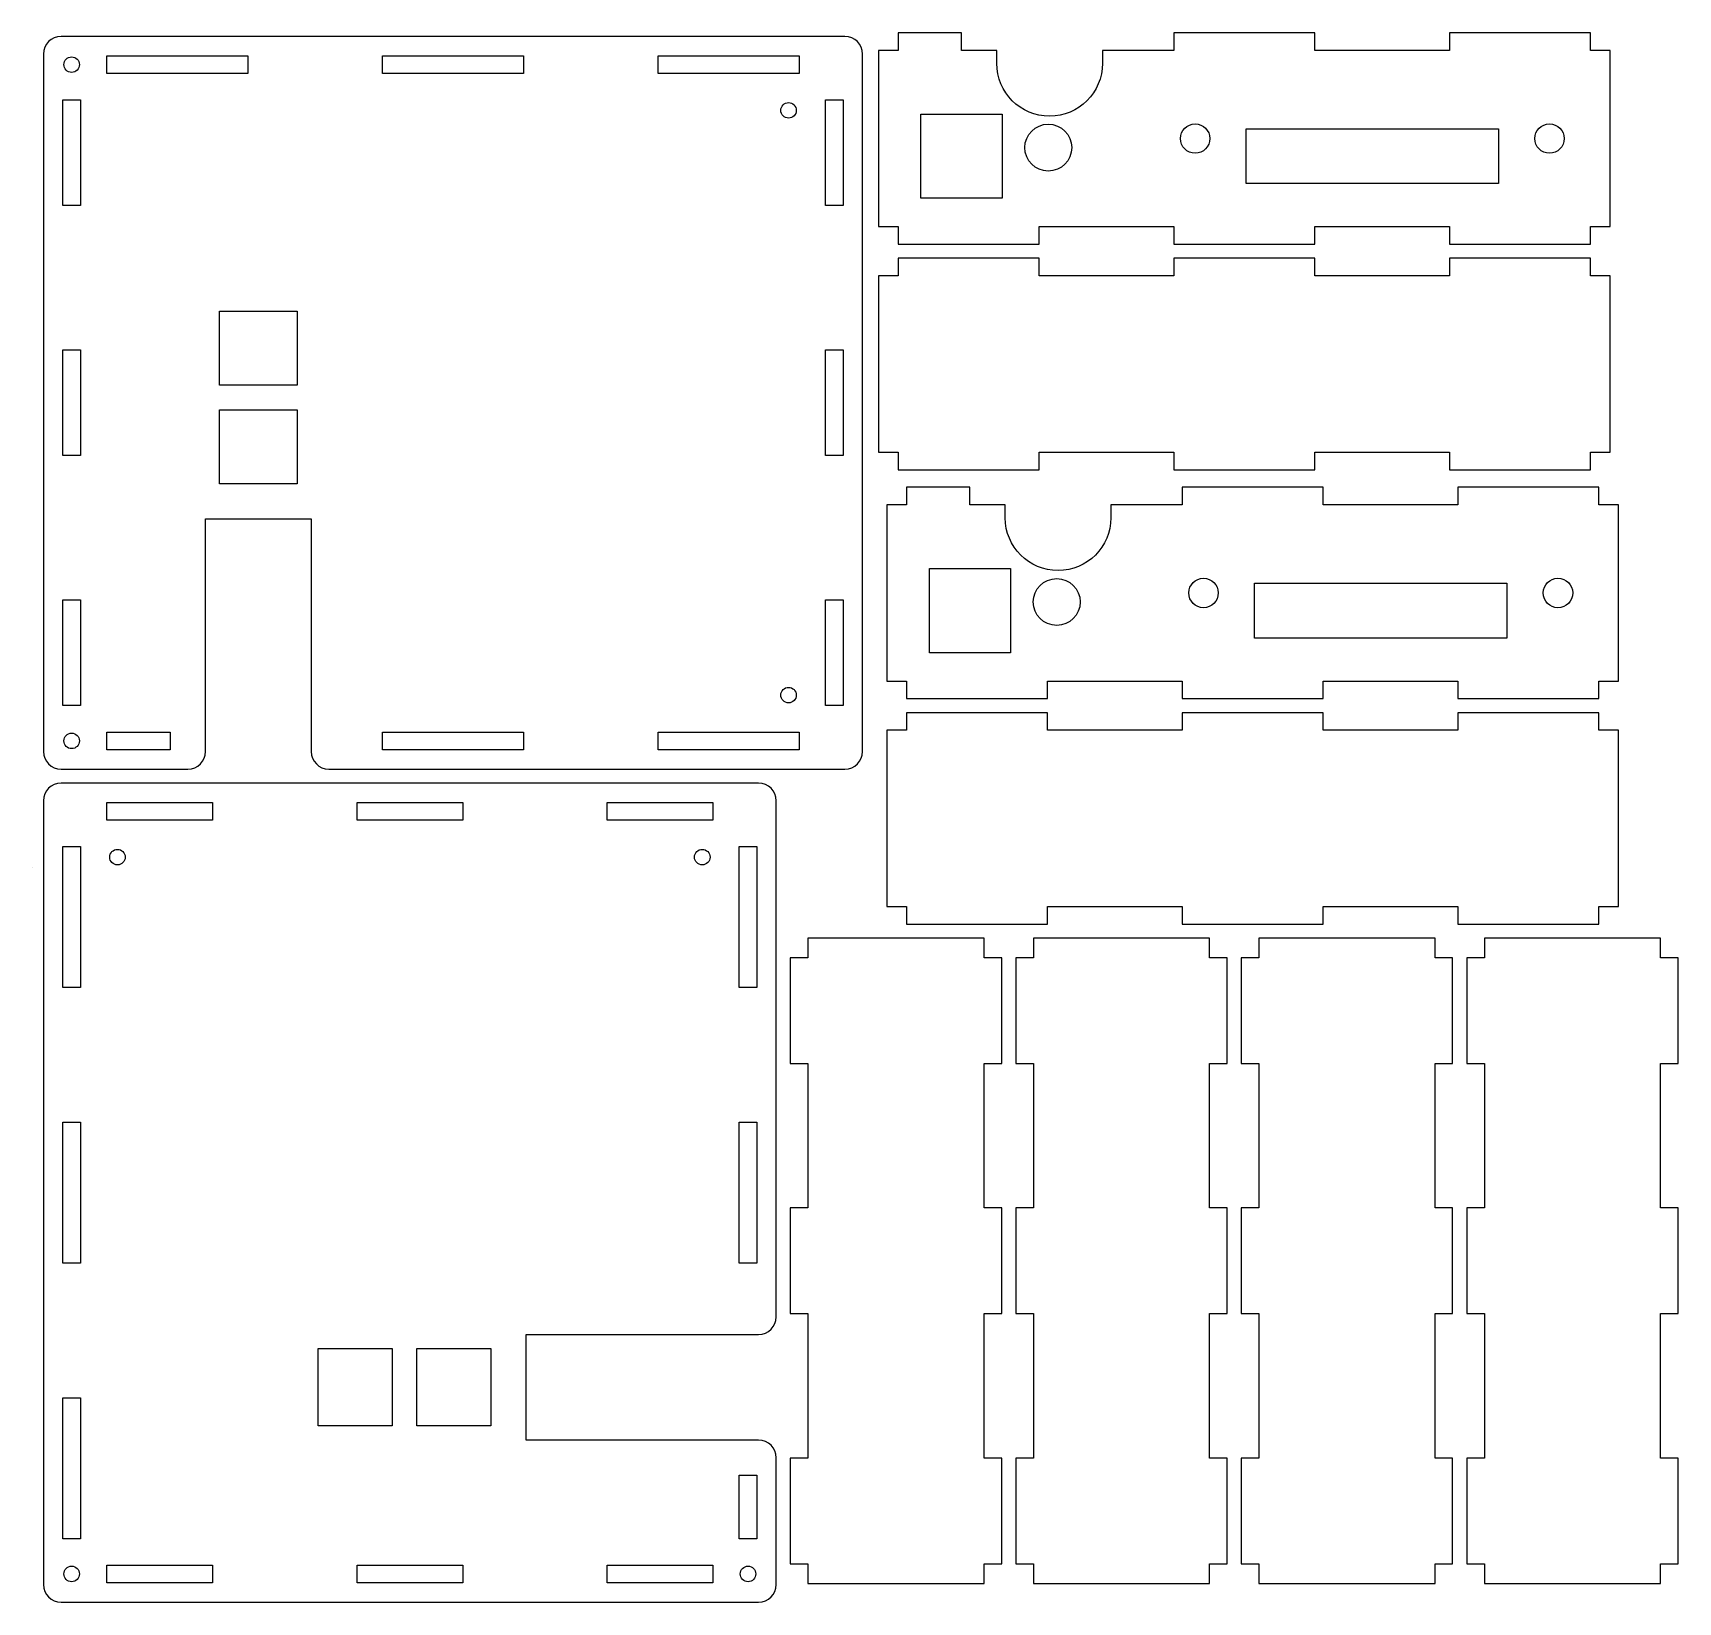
# Model space of a CAD drawing. Header units: inches. Extents: x 0 to 11.7, y -11.2 to -0.1.
import ezdxf

# ---------------------------------------------------------------- set-up
doc = ezdxf.new("R2010")
doc.units = ezdxf.units.IN
doc.header["$MEASUREMENT"] = 0
doc.layers.get('0').update_dxf_attribs({"linetype": 'CONTINUOUS'})

msp = doc.modelspace()

# ---------------------------------------------------------------- linework, layer by layer
msp.add_line((0, -6), (0, -6))
for points in [[(1.225, -5.175), (1.225, -3.525), (1.975, -3.525), (1.975, -5.175, 0.41421356), (2.1, -5.3), (5.7625, -5.3, 0.41421356), (5.8875, -5.175), (5.8875, -0.225, 0.41421356), (5.7625, -0.1), (0.2, -0.1, 0.41421356), (0.075, -0.225), (0.075, -5.175, 0.41421356), (0.2, -5.3), (1.1, -5.3, 0.41421356)], [(6.59, -0.2), (6.59, -0.075), (6.14, -0.075), (6.14, -0.2), (6, -0.2), (6, -1.45), (6.14, -1.45), (6.14, -1.575), (7.14, -1.575), (7.14, -1.45), (8.09625, -1.45), (8.09625, -1.575), (9.09625, -1.575), (9.09625, -1.45), (10.0525, -1.45), (10.0525, -1.575), (11.0525, -1.575), (11.0525, -1.45), (11.1925, -1.45), (11.1925, -0.2), (11.0525, -0.2), (11.0525, -0.075), (10.0525, -0.075), (10.0525, -0.2), (9.09625, -0.2), (9.09625, -0.075), (8.09625, -0.075), (8.09625, -0.2), (7.59, -0.2), (7.59, -0.291, -1), (6.84, -0.291), (6.84, -0.2)], [(6.65, -3.425), (6.65, -3.3), (6.2, -3.3), (6.2, -3.425), (6.06, -3.425), (6.06, -4.675), (6.2, -4.675), (6.2, -4.8), (7.2, -4.8), (7.2, -4.675), (8.15625, -4.675), (8.15625, -4.8), (9.15625, -4.8), (9.15625, -4.675), (10.1125, -4.675), (10.1125, -4.8), (11.1125, -4.8), (11.1125, -4.675), (11.2525, -4.675), (11.2525, -3.425), (11.1125, -3.425), (11.1125, -3.3), (10.1125, -3.3), (10.1125, -3.425), (9.15625, -3.425), (9.15625, -3.3), (8.15625, -3.3), (8.15625, -3.425), (7.65, -3.425), (7.65, -3.516, -1), (6.9, -3.516), (6.9, -3.425)], [(5.15, -10.0625), (3.5, -10.0625), (3.5, -9.3125), (5.15, -9.3125, 0.41421356), (5.275, -9.1875), (5.275, -5.525, 0.41421356), (5.15, -5.4), (0.2, -5.4, 0.41421356), (0.075, -5.525), (0.075, -11.0875, 0.41421356), (0.2, -11.2125), (5.15, -11.2125, 0.41421356), (5.275, -11.0875), (5.275, -10.1875, 0.41421356)]]:
    msp.add_lwpolyline(points, format="xyb", close=True)
for points in [[(1.525, -0.2375), (1.525, -0.3625), (0.525, -0.3625), (0.525, -0.2375)], [(3.48125, -0.2375), (3.48125, -0.3625), (2.48125, -0.3625), (2.48125, -0.2375)], [(5.4375, -0.2375), (5.4375, -0.3625), (4.4375, -0.3625), (4.4375, -0.2375)], [(0.3375, -1.3), (0.2125, -1.3), (0.2125, -0.55), (0.3375, -0.55)], [(5.625, -0.55), (5.75, -0.55), (5.75, -1.3), (5.625, -1.3)], [(6.3015, -1.249), (6.3015, -0.651), (6.8785, -0.651), (6.8785, -1.249)], [(8.61, -1.145), (8.61, -0.755), (10.4, -0.755), (10.4, -1.145)], [(11.1925, -3.05), (11.1925, -1.8), (11.0525, -1.8), (11.0525, -1.675), (10.0525, -1.675), (10.0525, -1.8), (9.09625, -1.8), (9.09625, -1.675), (8.09625, -1.675), (8.09625, -1.8), (7.14, -1.8), (7.14, -1.675), (6.14, -1.675), (6.14, -1.8), (6, -1.8), (6, -3.05), (6.14, -3.05), (6.14, -3.175), (7.14, -3.175), (7.14, -3.05), (8.09625, -3.05), (8.09625, -3.175), (9.09625, -3.175), (9.09625, -3.05), (10.0525, -3.05), (10.0525, -3.175), (11.0525, -3.175), (11.0525, -3.05)], [(1.875, -2.05), (1.875, -2.575), (1.325, -2.575), (1.325, -2.05)], [(0.3375, -3.075), (0.2125, -3.075), (0.2125, -2.325), (0.3375, -2.325)], [(5.625, -2.325), (5.75, -2.325), (5.75, -3.075), (5.625, -3.075)], [(1.875, -2.75), (1.875, -3.275), (1.325, -3.275), (1.325, -2.75)], [(6.3615, -4.474), (6.3615, -3.876), (6.9385, -3.876), (6.9385, -4.474)], [(8.67, -4.37), (8.67, -3.98), (10.46, -3.98), (10.46, -4.37)], [(0.3375, -4.85), (0.2125, -4.85), (0.2125, -4.1), (0.3375, -4.1)], [(5.625, -4.1), (5.75, -4.1), (5.75, -4.85), (5.625, -4.85)], [(11.2525, -6.275), (11.2525, -5.025), (11.1125, -5.025), (11.1125, -4.9), (10.1125, -4.9), (10.1125, -5.025), (9.15625, -5.025), (9.15625, -4.9), (8.15625, -4.9), (8.15625, -5.025), (7.2, -5.025), (7.2, -4.9), (6.2, -4.9), (6.2, -5.025), (6.06, -5.025), (6.06, -6.275), (6.2, -6.275), (6.2, -6.4), (7.2, -6.4), (7.2, -6.275), (8.15625, -6.275), (8.15625, -6.4), (9.15625, -6.4), (9.15625, -6.275), (10.1125, -6.275), (10.1125, -6.4), (11.1125, -6.4), (11.1125, -6.275)], [(0.525, -5.0375), (0.975, -5.0375), (0.975, -5.1625), (0.525, -5.1625)], [(3.48125, -5.0375), (3.48125, -5.1625), (2.48125, -5.1625), (2.48125, -5.0375)], [(5.4375, -5.0375), (5.4375, -5.1625), (4.4375, -5.1625), (4.4375, -5.0375)], [(0.525, -5.6625), (0.525, -5.5375), (1.275, -5.5375), (1.275, -5.6625)], [(2.3, -5.6625), (2.3, -5.5375), (3.05, -5.5375), (3.05, -5.6625)], [(4.075, -5.6625), (4.075, -5.5375), (4.825, -5.5375), (4.825, -5.6625)], [(0.2125, -5.85), (0.3375, -5.85), (0.3375, -6.85), (0.2125, -6.85)], [(5.0125, -5.85), (5.1375, -5.85), (5.1375, -6.85), (5.0125, -6.85)], [(5.5, -6.5), (5.5, -6.64), (5.375, -6.64), (5.375, -7.39), (5.5, -7.39), (5.5, -8.415), (5.375, -8.415), (5.375, -9.165), (5.5, -9.165), (5.5, -10.19), (5.375, -10.19), (5.375, -10.94), (5.5, -10.94), (5.5, -11.08), (6.75, -11.08), (6.75, -10.94), (6.875, -10.94), (6.875, -10.19), (6.75, -10.19), (6.75, -9.165), (6.875, -9.165), (6.875, -8.415), (6.75, -8.415), (6.75, -7.39), (6.875, -7.39), (6.875, -6.64), (6.75, -6.64), (6.75, -6.5)], [(7.1, -6.5), (7.1, -6.64), (6.975, -6.64), (6.975, -7.39), (7.1, -7.39), (7.1, -8.415), (6.975, -8.415), (6.975, -9.165), (7.1, -9.165), (7.1, -10.19), (6.975, -10.19), (6.975, -10.94), (7.1, -10.94), (7.1, -11.08), (8.35, -11.08), (8.35, -10.94), (8.475, -10.94), (8.475, -10.19), (8.35, -10.19), (8.35, -9.165), (8.475, -9.165), (8.475, -8.415), (8.35, -8.415), (8.35, -7.39), (8.475, -7.39), (8.475, -6.64), (8.35, -6.64), (8.35, -6.5)], [(8.7, -6.5), (8.7, -6.64), (8.575, -6.64), (8.575, -7.39), (8.7, -7.39), (8.7, -8.415), (8.575, -8.415), (8.575, -9.165), (8.7, -9.165), (8.7, -10.19), (8.575, -10.19), (8.575, -10.94), (8.7, -10.94), (8.7, -11.08), (9.95, -11.08), (9.95, -10.94), (10.075, -10.94), (10.075, -10.19), (9.95, -10.19), (9.95, -9.165), (10.075, -9.165), (10.075, -8.415), (9.95, -8.415), (9.95, -7.39), (10.075, -7.39), (10.075, -6.64), (9.95, -6.64), (9.95, -6.5)], [(10.3, -6.5), (10.3, -6.64), (10.175, -6.64), (10.175, -7.39), (10.3, -7.39), (10.3, -8.415), (10.175, -8.415), (10.175, -9.165), (10.3, -9.165), (10.3, -10.19), (10.175, -10.19), (10.175, -10.94), (10.3, -10.94), (10.3, -11.08), (11.55, -11.08), (11.55, -10.94), (11.675, -10.94), (11.675, -10.19), (11.55, -10.19), (11.55, -9.165), (11.675, -9.165), (11.675, -8.415), (11.55, -8.415), (11.55, -7.39), (11.675, -7.39), (11.675, -6.64), (11.55, -6.64), (11.55, -6.5)], [(0.2125, -7.80625), (0.3375, -7.80625), (0.3375, -8.80625), (0.2125, -8.80625)], [(5.0125, -7.80625), (5.1375, -7.80625), (5.1375, -8.80625), (5.0125, -8.80625)], [(2.025, -9.4125), (2.55, -9.4125), (2.55, -9.9625), (2.025, -9.9625)], [(2.725, -9.4125), (3.25, -9.4125), (3.25, -9.9625), (2.725, -9.9625)], [(0.2125, -9.7625), (0.3375, -9.7625), (0.3375, -10.7625), (0.2125, -10.7625)], [(5.0125, -10.7625), (5.0125, -10.3125), (5.1375, -10.3125), (5.1375, -10.7625)], [(1.275, -10.95), (1.275, -11.075), (0.525, -11.075), (0.525, -10.95)], [(3.05, -10.95), (3.05, -11.075), (2.3, -11.075), (2.3, -10.95)], [(4.825, -10.95), (4.825, -11.075), (4.075, -11.075), (4.075, -10.95)]]:
    msp.add_lwpolyline(points, close=True)
for centre, radius in [((0.275, -0.3), 0.055), ((5.3625, -0.625), 0.055), ((7.2055, -0.889), 0.16625), ((8.2475, -0.825), 0.1045), ((10.7625, -0.825), 0.1045), ((7.2655, -4.114), 0.16625), ((8.3075, -4.05), 0.1045), ((10.8225, -4.05), 0.1045), ((5.3625, -4.775), 0.055), ((0.275, -5.1), 0.055), ((0.6, -5.925), 0.055), ((4.75, -5.925), 0.055), ((0.275, -11.0125), 0.055), ((5.075, -11.0125), 0.055)]:
    msp.add_circle(centre, radius)

doc.saveas('drawing.dxf')
